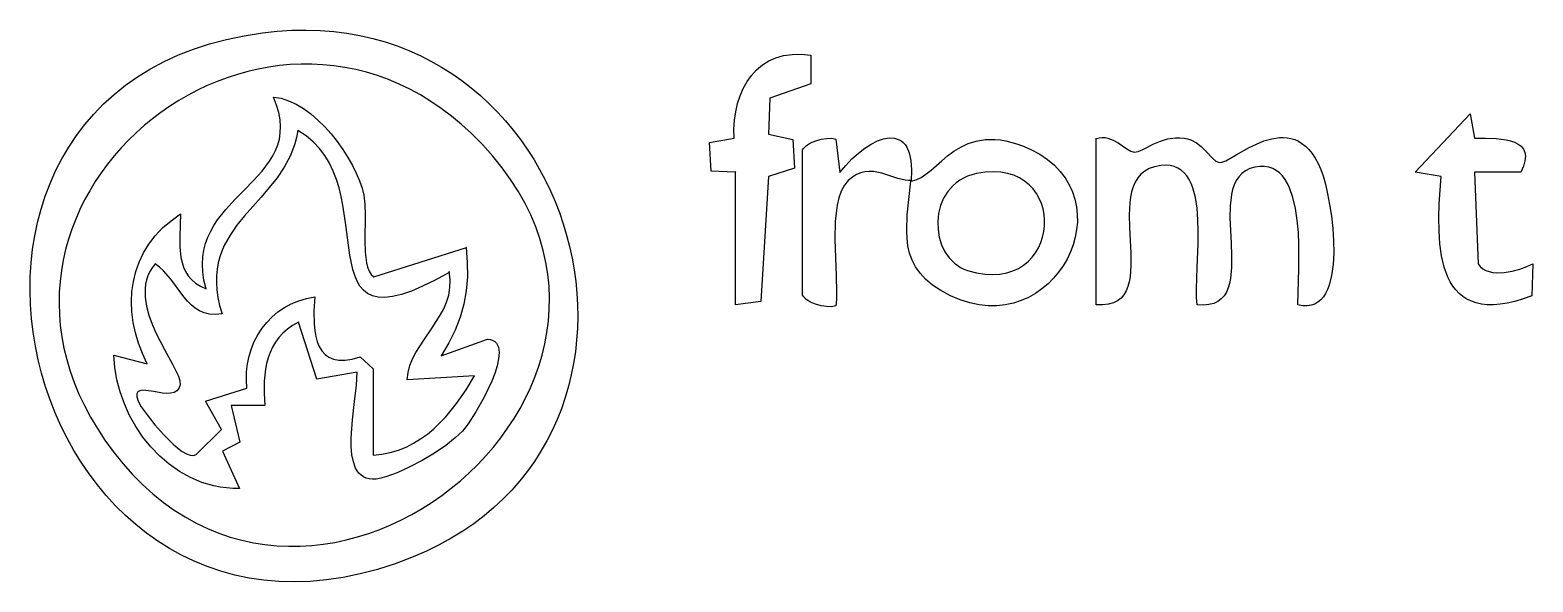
# Model space of a CAD drawing. Header units: millimetres. Extents: x 175 to 239, y 0 to 181.
# Drawn here: x 183.76 to 194.39, y 109.76 to 113.66 of the extents above; entities that cross this region are included whole.
import ezdxf

# ---------------------------------------------------------------- set-up
doc = ezdxf.new("R2010")
doc.units = ezdxf.units.MM
doc.layers.get('0').update_dxf_attribs({"linetype": 'CONTINUOUS'})

msp = doc.modelspace()

# ---------------------------------------------------------------- linework, layer by layer
at = {"color": 5}
for points in [[(185.407542, 113.643815), (185.512507, 113.655188), (185.61538, 113.661614), (185.716128, 113.663226), (185.814716, 113.660158), (185.911109, 113.652541), (186.005273, 113.64051), (186.097173, 113.624197), (186.186775, 113.603735), (186.274045, 113.579257), (186.358947, 113.550896), (186.441449, 113.518785), (186.521514, 113.483057), (186.599108, 113.443846), (186.674198, 113.401283), (186.746749, 113.355502), (186.816725, 113.306636), (186.884093, 113.254819), (186.948818, 113.200182), (187.010866, 113.142859), (187.070202, 113.082983), (187.126792, 113.020687), (187.180601, 112.956104), (187.231595, 112.889367), (187.279739, 112.820609), (187.324999, 112.749962), (187.367341, 112.677561), (187.406729, 112.603537), (187.443129, 112.528024), (187.476508, 112.451155), (187.506829, 112.373063), (187.53406, 112.293881), (187.558165, 112.213741), (187.57911, 112.132777), (187.596861, 112.051122), (187.611383, 111.968909), (187.622641, 111.88627), (187.630601, 111.803339), (187.635229, 111.720248), (187.63649, 111.637132), (187.63435, 111.554122), (187.628774, 111.471352), (187.619728, 111.388954), (187.607176, 111.307062), (187.591086, 111.225808), (187.571421, 111.145326), (187.548149, 111.065749), (187.521234, 110.987209), (187.490641, 110.90984), (187.456337, 110.833775), (187.418287, 110.759146), (187.376456, 110.686086), (187.33081, 110.614729), (187.281315, 110.545207), (187.227935, 110.477654), (187.170637, 110.412202), (187.109386, 110.348985), (187.044148, 110.288135), (186.974887, 110.229786), (186.90157, 110.17407), (186.824162, 110.12112), (186.742629, 110.07107), (186.656936, 110.024052), (186.567048, 109.9802), (186.472932, 109.939646), (186.345605, 109.891749), (186.220639, 109.85176), (186.098089, 109.81946), (185.978012, 109.794628), (185.860462, 109.777045), (185.745496, 109.766488), (185.63317, 109.76274), (185.523539, 109.765579), (185.416659, 109.774784), (185.312586, 109.790137), (185.211375, 109.811417), (185.113084, 109.838404), (185.017766, 109.870876), (184.925479, 109.908615), (184.836277, 109.951401), (184.750217, 109.999011), (184.667355, 110.051228), (184.587746, 110.10783), (184.511446, 110.168598), (184.438511, 110.23331), (184.368996, 110.301747), (184.302958, 110.373689), (184.240453, 110.448916), (184.181535, 110.527207), (184.126261, 110.608342), (184.074687, 110.692101), (184.026868, 110.778264), (183.982861, 110.86661), (183.94272, 110.95692), (183.906502, 111.048973), (183.874263, 111.142549), (183.846058, 111.237428), (183.821944, 111.333389), (183.801975, 111.430213), (183.786208, 111.527679), (183.774699, 111.625567), (183.767503, 111.723657), (183.764677, 111.821729), (183.766275, 111.919562), (183.772354, 112.016936), (183.782969, 112.113632), (183.798177, 112.209428), (183.818033, 112.304105), (183.842593, 112.397443), (183.871913, 112.489221), (183.906048, 112.579219), (183.945055, 112.667217), (183.988988, 112.752995), (184.037905, 112.836333), (184.09186, 112.91701), (184.15091, 112.994806), (184.21511, 113.069501), (184.284516, 113.140875), (184.359184, 113.208707), (184.43917, 113.272778), (184.524529, 113.332867), (184.615317, 113.388755), (184.711591, 113.44022), (184.813405, 113.487043), (184.920816, 113.529003), (185.033879, 113.56588), (185.152651, 113.597455), (185.277187, 113.623507), (185.407542, 113.643815)], [(188.74835, 112.659564), (188.579017, 112.66662), (188.568433, 112.867703), (188.741295, 112.899453), (188.740885, 112.963081), (188.74496, 113.025323), (188.753542, 113.085706), (188.766651, 113.143752), (188.784307, 113.198987), (188.806531, 113.250936), (188.833344, 113.299123), (188.864767, 113.343072), (188.90082, 113.382308), (188.941524, 113.416356), (188.986899, 113.44474), (189.036967, 113.466985), (189.091747, 113.482615), (189.151261, 113.491156), (189.21553, 113.492131), (189.284573, 113.485065), (189.284573, 113.283981), (188.995295, 113.181676), (188.984711, 112.927676), (189.157573, 112.88887), (189.168156, 112.687787), (188.984711, 112.627814), (188.931795, 111.745869), (188.751878, 111.721175), (188.751878, 112.663092)], [(186.885682, 112.931203), (186.8156, 112.995394), (186.744331, 113.054737), (186.671978, 113.109314), (186.598647, 113.159207), (186.524441, 113.204498), (186.449464, 113.24527), (186.373822, 113.281604), (186.297618, 113.313582), (186.220956, 113.341286), (186.143942, 113.364799), (186.066679, 113.384202), (185.989271, 113.399578), (185.911823, 113.411009), (185.83444, 113.418575), (185.757225, 113.422361), (185.680284, 113.422447), (185.603719, 113.418915), (185.527636, 113.411849), (185.452139, 113.401329), (185.377332, 113.387438), (185.30332, 113.370257), (185.230206, 113.34987), (185.158096, 113.326357), (185.087093, 113.299801), (185.017302, 113.270284), (184.948827, 113.237889), (184.881772, 113.202696), (184.816243, 113.164788), (184.752342, 113.124247), (184.690175, 113.081156), (184.629845, 113.035595), (184.571458, 112.987648), (184.515117, 112.937396), (184.460927, 112.884921), (184.408992, 112.830306), (184.359416, 112.773631), (184.312304, 112.714981), (184.267759, 112.654435), (184.225887, 112.592078), (184.186792, 112.527989), (184.150578, 112.462252), (184.117349, 112.394949), (184.08721, 112.326161), (184.060264, 112.255971), (184.036617, 112.184461), (184.016372, 112.111712), (183.999635, 112.037807), (183.986508, 111.962828), (183.977097, 111.886856), (183.971506, 111.809975), (183.969839, 111.732265), (183.972201, 111.653809), (183.978695, 111.574689), (183.989426, 111.494988), (184.004499, 111.414786), (184.024018, 111.334166), (184.048087, 111.253211), (184.076811, 111.172001), (184.110293, 111.09062), (184.148638, 111.009149), (184.19195, 110.92767), (184.240335, 110.846265), (184.293895, 110.765017), (184.352736, 110.684007), (184.419933, 110.600133), (184.489141, 110.522397), (184.560219, 110.450685), (184.633027, 110.384884), (184.707427, 110.324878), (184.783278, 110.270554), (184.86044, 110.221798), (184.938774, 110.178494), (185.018141, 110.140529), (185.0984, 110.107789), (185.179412, 110.080159), (185.261038, 110.057526), (185.343136, 110.039774), (185.425569, 110.026789), (185.508195, 110.018458), (185.590876, 110.014666), (185.673472, 110.015299), (185.755843, 110.020242), (185.837849, 110.029382), (185.919351, 110.042603), (186.000209, 110.059793), (186.080283, 110.080835), (186.159434, 110.105618), (186.237521, 110.134025), (186.314406, 110.165943), (186.389949, 110.201257), (186.464009, 110.239854), (186.536447, 110.281619), (186.607124, 110.326437), (186.6759, 110.374195), (186.742635, 110.424779), (186.807189, 110.478073), (186.869423, 110.533964), (186.929197, 110.592338), (186.986371, 110.653079), (187.040806, 110.716075), (187.092362, 110.781211), (187.1409, 110.848371), (187.186278, 110.917444), (187.228359, 110.988313), (187.267002, 111.060865), (187.302068, 111.134985), (187.333416, 111.210559), (187.360908, 111.287474), (187.384403, 111.365614), (187.403761, 111.444866), (187.418844, 111.525114), (187.429512, 111.606246), (187.435624, 111.688147), (187.437041, 111.770702), (187.433623, 111.853797), (187.425231, 111.937318), (187.411725, 112.02115), (187.392965, 112.10518), (187.368812, 112.189294), (187.339126, 112.273376), (187.303767, 112.357312), (187.262595, 112.44099), (187.215472, 112.524293), (187.162256, 112.607108), (187.102809, 112.689321), (187.036991, 112.770818), (186.964662, 112.851483), (186.885682, 112.931203)], [(186.846877, 112.126869), (186.855937, 112.019892), (186.856523, 111.917959), (186.848427, 111.820159), (186.831442, 111.725584), (186.805363, 111.633325), (186.769982, 111.542471), (186.725092, 111.452113), (186.670488, 111.361341), (186.998571, 111.477758), (187.018781, 111.475205), (187.035851, 111.469654), (187.049931, 111.461291), (187.061169, 111.4503), (187.069711, 111.436868), (187.075706, 111.42118), (187.080647, 111.383776), (187.077175, 111.339571), (187.066474, 111.290048), (187.049726, 111.236691), (187.028116, 111.180983), (186.975041, 111.068446), (186.916716, 110.9643), (186.862607, 110.880412), (186.822182, 110.828646), (186.771071, 110.78038), (186.703009, 110.727608), (186.622876, 110.673431), (186.53555, 110.620948), (186.445908, 110.573261), (186.35883, 110.53347), (186.279193, 110.504676), (186.24369, 110.495372), (186.211876, 110.489979), (186.185429, 110.488781), (186.161575, 110.491016), (186.140197, 110.496502), (186.12118, 110.505055), (186.104409, 110.516491), (186.089767, 110.530628), (186.077139, 110.547281), (186.06641, 110.566268), (186.050185, 110.610506), (186.040165, 110.661876), (186.035428, 110.71891), (186.035046, 110.780139), (186.043652, 110.909317), (186.058583, 111.037667), (186.072439, 111.15345), (186.07782, 111.244924), (185.79207, 111.195535), (185.661542, 111.597702), (185.620286, 111.574459), (185.583669, 111.548513), (185.551456, 111.520056), (185.523408, 111.489278), (185.499287, 111.456372), (185.478856, 111.421527), (185.461876, 111.384936), (185.448112, 111.346789), (185.437323, 111.307278), (185.429274, 111.266594), (185.420441, 111.182472), (185.41971, 111.095951), (185.425181, 111.008563), (185.185292, 111.008563), (185.248792, 110.751035), (185.12532, 110.687535), (185.245264, 110.422951), (185.19899, 110.423411), (185.153464, 110.426708), (185.108729, 110.432747), (185.064831, 110.441431), (184.979722, 110.466344), (184.898494, 110.500673), (184.821504, 110.543642), (184.749108, 110.594476), (184.681663, 110.6524), (184.619524, 110.716639), (184.56305, 110.786418), (184.512595, 110.860961), (184.468518, 110.939494), (184.431174, 111.021241), (184.40092, 111.105427), (184.378112, 111.191277), (184.363108, 111.278016), (184.356264, 111.364869), (184.592625, 111.304897), (184.559119, 111.376934), (184.531447, 111.449921), (184.509738, 111.523488), (184.494123, 111.597261), (184.484729, 111.670869), (184.481686, 111.74394), (184.485123, 111.816101), (184.49517, 111.88698), (184.511955, 111.956206), (184.535608, 112.023406), (184.566259, 112.088209), (184.604035, 112.150241), (184.649067, 112.209131), (184.701483, 112.264508), (184.761413, 112.315998), (184.828986, 112.363231), (184.824356, 112.207126), (184.824521, 112.130066), (184.831632, 112.056314), (184.839032, 112.021298), (184.849657, 111.987853), (184.864002, 111.956227), (184.882564, 111.926668), (184.905839, 111.899424), (184.934323, 111.874743), (184.968513, 111.852874), (185.008903, 111.834064), (184.994289, 111.89518), (184.985881, 111.952992), (184.983247, 112.007708), (184.985959, 112.059538), (184.993584, 112.108692), (185.005694, 112.155378), (185.021858, 112.199805), (185.041645, 112.242184), (185.064626, 112.282723), (185.090371, 112.321631), (185.148429, 112.395394), (185.212379, 112.465147), (185.278778, 112.532564), (185.344185, 112.59932), (185.405158, 112.667088), (185.458256, 112.737544), (185.480776, 112.774303), (185.500036, 112.812361), (185.515607, 112.851929), (185.527058, 112.893214), (185.533958, 112.936427), (185.535879, 112.981777), (185.532389, 113.029474), (185.523058, 113.079725), (185.507456, 113.132741), (185.485153, 113.188731), (185.538872, 113.180772), (185.592606, 113.164085), (185.645958, 113.139533), (185.698529, 113.107978), (185.749922, 113.070285), (185.799739, 113.027315), (185.847582, 112.979932), (185.893053, 112.928999), (185.935754, 112.875378), (185.975287, 112.819934), (186.011255, 112.763528), (186.043259, 112.707024), (186.070902, 112.651285), (186.093785, 112.597174), (186.111511, 112.545553), (186.123682, 112.497286), (186.131488, 112.431912), (186.133218, 112.353309), (186.131178, 112.178904), (186.133776, 112.094348), (186.143029, 112.019052), (186.151147, 111.986633), (186.162122, 111.958638), (186.176353, 111.93577), (186.194237, 111.91873), (186.850404, 112.126869)], [(193.980049, 112.899453), (194.054621, 112.899998), (194.129483, 112.897193), (194.199632, 112.888353), (194.231376, 112.88083), (194.260066, 112.87079), (194.285077, 112.857898), (194.305783, 112.841817), (194.321559, 112.822212), (194.331779, 112.798746), (194.33582, 112.771085), (194.333054, 112.738891), (194.322857, 112.70183), (194.304604, 112.659564), (193.976521, 112.659564), (194.001215, 112.010453), (194.017239, 111.991307), (194.035976, 111.976015), (194.05708, 111.9643), (194.080205, 111.955882), (194.105003, 111.950482), (194.13113, 111.947821), (194.185983, 111.949598), (194.241993, 111.958983), (194.296391, 111.973742), (194.346407, 111.991642), (194.389271, 112.010453), (194.382216, 111.784675), (194.32034, 111.762673), (194.262299, 111.745503), (194.207978, 111.732993), (194.157264, 111.724971), (194.110044, 111.721267), (194.066204, 111.72171), (194.025629, 111.726127), (193.988207, 111.734349), (193.953823, 111.746203), (193.922364, 111.761519), (193.893716, 111.780126), (193.867766, 111.801852), (193.8444, 111.826526), (193.823503, 111.853977), (193.804964, 111.884034), (193.788667, 111.916526), (193.762346, 111.988128), (193.743632, 112.067414), (193.731616, 112.153015), (193.725387, 112.243562), (193.724037, 112.337684), (193.726655, 112.434014), (193.74016, 112.627814), (193.556715, 112.659564), (193.944771, 113.072315), (193.976521, 112.899453)], [(186.726932, 111.95048), (186.628288, 111.896114), (186.539667, 111.852398), (186.460487, 111.818819), (186.390167, 111.794865), (186.328125, 111.780025), (186.273781, 111.773786), (186.226553, 111.775635), (186.185859, 111.785061), (186.151118, 111.80155), (186.121749, 111.824592), (186.09717, 111.853674), (186.076801, 111.888283), (186.060059, 111.927907), (186.046363, 111.972034), (186.025786, 112.071748), (185.995607, 112.302673), (185.976703, 112.425688), (185.964263, 112.487291), (185.949056, 112.548274), (185.930501, 112.608125), (185.908015, 112.666333), (185.881018, 112.722384), (185.848928, 112.775767), (185.811164, 112.82597), (185.767145, 112.872479), (185.716289, 112.914783), (185.658015, 112.95237), (185.648747, 112.904251), (185.636335, 112.858339), (185.621044, 112.814461), (185.603141, 112.772446), (185.560563, 112.693324), (185.51073, 112.619601), (185.45577, 112.549909), (185.397813, 112.482879), (185.281424, 112.351324), (185.22725, 112.284062), (185.178595, 112.213982), (185.137588, 112.139717), (185.120618, 112.100587), (185.106358, 112.059897), (185.095075, 112.017475), (185.087034, 111.973152), (185.082503, 111.926755), (185.081746, 111.878113), (185.085031, 111.827055), (185.092622, 111.77341), (185.104787, 111.717007), (185.121792, 111.657675), (185.075361, 111.653459), (185.033618, 111.656193), (184.99604, 111.665139), (184.962105, 111.679558), (184.931291, 111.69871), (184.903076, 111.721857), (184.876939, 111.748259), (184.852358, 111.777178), (184.759147, 111.903241), (184.708304, 111.962159), (184.679997, 111.988004), (184.649069, 112.010453), (184.628519, 111.983514), (184.611712, 111.955674), (184.59844, 111.927026), (184.588498, 111.89766), (184.581679, 111.86767), (184.577779, 111.837145), (184.577907, 111.774863), (184.587234, 111.711547), (184.604111, 111.647932), (184.626889, 111.584751), (184.65392, 111.522737), (184.714147, 111.405149), (184.771605, 111.301038), (184.813104, 111.216275), (184.823749, 111.182983), (184.825458, 111.15673), (184.817247, 111.130734), (184.802597, 111.112805), (184.782593, 111.101749), (184.75832, 111.096372), (184.730865, 111.09548), (184.701311, 111.097881), (184.64025, 111.107782), (184.583819, 111.116526), (184.560053, 111.117479), (184.5407, 111.114562), (184.526846, 111.10658), (184.519575, 111.092341), (184.519973, 111.07065), (184.529125, 111.040313), (184.551194, 111.001232), (184.59257, 110.942638), (184.647753, 110.873129), (184.711246, 110.801306), (184.777551, 110.735766), (184.810039, 110.70804), (184.841168, 110.68511), (184.870251, 110.66805), (184.8966, 110.657935), (184.919528, 110.65584), (184.938347, 110.662841), (185.118264, 110.83923), (185.005375, 111.040313), (185.298181, 111.132035), (185.294229, 111.190523), (185.295501, 111.248039), (185.301847, 111.304273), (185.313119, 111.358916), (185.329165, 111.411657), (185.349837, 111.462186), (185.374983, 111.510193), (185.404455, 111.555369), (185.438103, 111.597403), (185.475776, 111.635984), (185.517324, 111.670804), (185.562599, 111.701551), (185.61145, 111.727917), (185.663726, 111.74959), (185.71928, 111.766261), (185.777959, 111.777619), (185.771496, 111.678979), (185.772557, 111.584473), (185.776814, 111.540166), (185.784036, 111.498566), (185.794587, 111.460233), (185.808827, 111.425723), (185.827119, 111.395596), (185.849824, 111.370409), (185.877304, 111.35072), (185.90992, 111.337088), (185.948035, 111.33007), (185.99201, 111.330225), (186.042207, 111.338111), (186.098987, 111.354286), (186.190709, 111.269619), (186.190709, 110.659313), (186.252353, 110.665031), (186.311625, 110.676614), (186.368551, 110.693644), (186.423157, 110.715702), (186.475468, 110.74237), (186.525511, 110.773228), (186.573311, 110.807859), (186.618894, 110.845844), (186.662286, 110.886764), (186.703512, 110.930201), (186.742599, 110.975736), (186.779573, 111.02295), (186.847283, 111.120742), (186.906849, 111.22023), (186.430598, 111.192008), (186.436949, 111.243548), (186.449987, 111.292618), (186.468627, 111.339642), (186.491783, 111.385043), (186.547305, 111.472673), (186.607869, 111.558897), (186.664796, 111.647105), (186.689182, 111.693013), (186.709403, 111.740688), (186.724374, 111.790554), (186.733009, 111.843035), (186.734224, 111.898554), (186.726932, 111.957536)], [(189.997184, 112.599592), (189.974635, 112.598933), (189.950731, 112.601762), (189.899399, 112.614971), (189.7864, 112.651186), (189.726882, 112.662534), (189.696839, 112.663968), (189.666786, 112.661604), (189.636857, 112.654713), (189.607186, 112.642566), (189.577907, 112.624435), (189.549156, 112.599592), (189.521733, 112.565967), (189.499933, 112.525226), (189.483176, 112.478274), (189.470884, 112.426014), (189.462478, 112.369352), (189.457379, 112.309191), (189.454788, 112.181991), (189.463828, 111.9254), (189.466198, 111.810479), (189.46482, 111.759526), (189.460962, 111.714119), (189.431561, 111.708214), (189.395753, 111.708552), (189.35672, 111.714429), (189.317646, 111.725143), (189.281713, 111.739992), (189.252106, 111.758271), (189.232008, 111.77928), (189.226519, 111.790587), (189.224601, 111.802314), (189.224601, 112.804203), (189.226557, 112.81593), (189.232152, 112.827237), (189.252602, 112.848245), (189.282644, 112.866525), (189.318969, 112.881373), (189.35827, 112.892088), (189.397241, 112.897965), (189.432574, 112.898303), (189.460962, 112.892398), (189.489184, 112.656037), (189.53132, 112.70629), (189.57525, 112.752141), (189.620285, 112.792989), (189.665738, 112.828236), (189.710924, 112.857282), (189.755153, 112.879527), (189.797738, 112.894372), (189.837993, 112.901217), (189.875231, 112.899464), (189.908763, 112.888512), (189.923924, 112.879399), (189.937902, 112.867762), (189.95061, 112.853525), (189.961962, 112.836615), (189.980254, 112.794471), (189.992093, 112.740731), (189.996789, 112.674795), (189.993657, 112.596064), (190.0289, 112.604723), (190.063606, 112.621675), (190.098395, 112.645294), (190.133886, 112.673951), (190.209458, 112.73987), (190.250778, 112.773875), (190.295282, 112.806408), (190.343589, 112.83584), (190.39632, 112.860544), (190.454094, 112.878892), (190.517532, 112.889256), (190.587254, 112.890008), (190.624665, 112.886271), (190.66388, 112.87952), (190.704976, 112.869553), (190.74803, 112.856165), (190.79312, 112.839153), (190.840324, 112.818314), (190.902553, 112.785172), (190.957736, 112.748183), (191.006062, 112.707736), (191.047719, 112.664222), (191.082896, 112.618031), (191.111781, 112.569554), (191.134563, 112.51918), (191.15143, 112.4673), (191.162572, 112.414304), (191.168177, 112.360581), (191.168433, 112.306523), (191.163529, 112.252519), (191.153654, 112.198959), (191.138997, 112.146234), (191.119745, 112.094734), (191.096088, 112.044849), (191.068214, 111.996968), (191.036312, 111.951483), (191.000571, 111.908783), (190.961178, 111.869259), (190.918323, 111.8333), (190.872195, 111.801297), (190.822981, 111.773641), (190.770871, 111.75072), (190.716053, 111.732925), (190.658716, 111.720648), (190.599048, 111.714276), (190.537238, 111.714202), (190.473475, 111.720814), (190.407947, 111.734504), (190.340843, 111.755661), (190.272351, 111.784675), (190.203178, 111.821537), (190.144614, 111.860632), (190.095858, 111.901877), (190.056109, 111.945189), (190.024567, 111.990485), (190.00043, 112.037683), (189.982897, 112.0867), (189.971167, 112.137453), (189.96444, 112.18986), (189.961914, 112.243837), (189.966261, 112.356175), (189.990129, 112.596064)], [(191.302463, 112.895926), (191.323419, 112.901871), (191.343935, 112.904132), (191.363987, 112.903158), (191.383547, 112.899398), (191.421092, 112.885322), (191.456363, 112.865498), (191.519256, 112.823), (191.546466, 112.807517), (191.570575, 112.800676), (191.599045, 112.80492), (191.631649, 112.818094), (191.709922, 112.858002), (191.755921, 112.878121), (191.806715, 112.893941), (191.862471, 112.902154), (191.892261, 112.902375), (191.923353, 112.899453), (191.947559, 112.894722), (191.969992, 112.887396), (192.010059, 112.866491), (192.044586, 112.839798), (192.074606, 112.810377), (192.125263, 112.755586), (192.147966, 112.736335), (192.170297, 112.726592), (192.190704, 112.728518), (192.218294, 112.739518), (192.291675, 112.780391), (192.383742, 112.832508), (192.43469, 112.857564), (192.487798, 112.879169), (192.542228, 112.895233), (192.597145, 112.90367), (192.624524, 112.904376), (192.65171, 112.902392), (192.678599, 112.897457), (192.705087, 112.889311), (192.731068, 112.877692), (192.756438, 112.862339), (192.781092, 112.842992), (192.804926, 112.819389), (192.827835, 112.79127), (192.849714, 112.758373), (192.870459, 112.720438), (192.889964, 112.677203), (192.90566, 112.632283), (192.92177, 112.574484), (192.937465, 112.506144), (192.951921, 112.429597), (192.96431, 112.34718), (192.973804, 112.261228), (192.979578, 112.174078), (192.980805, 112.088064), (192.976657, 112.005523), (192.966308, 111.92879), (192.948931, 111.860202), (192.937348, 111.829691), (192.923699, 111.802093), (192.907879, 111.777699), (192.889785, 111.7568), (192.869315, 111.73969), (192.846363, 111.726659), (192.820828, 111.718), (192.792606, 111.714005), (192.761593, 111.714966), (192.727687, 111.721175), (192.735348, 111.976994), (192.734942, 112.146761), (192.730767, 112.234242), (192.722836, 112.320456), (192.710316, 112.403157), (192.692374, 112.480095), (192.66818, 112.549024), (192.653478, 112.579782), (192.636901, 112.607695), (192.618345, 112.632481), (192.597706, 112.65386), (192.574879, 112.671551), (192.549761, 112.685272), (192.522248, 112.694742), (192.492236, 112.699682), (192.45962, 112.699809), (192.424297, 112.694842), (192.388251, 112.68446), (192.357264, 112.669412), (192.33098, 112.650037), (192.309045, 112.62667), (192.291102, 112.599651), (192.276795, 112.569315), (192.265768, 112.536), (192.257665, 112.500042), (192.248808, 112.421551), (192.247378, 112.336538), (192.255405, 112.157738), (192.259168, 112.069345), (192.258967, 111.985221), (192.251956, 111.908063), (192.245006, 111.872939), (192.235286, 111.840568), (192.222439, 111.811287), (192.20611, 111.785434), (192.185943, 111.763346), (192.161581, 111.745359), (192.13267, 111.731812), (192.098852, 111.72304), (192.059772, 111.719382), (192.015075, 111.721175), (192.011253, 111.772885), (192.010955, 111.83538), (192.016508, 111.984601), (192.022888, 112.152591), (192.023624, 112.238547), (192.021249, 112.323102), (192.014656, 112.404227), (192.002741, 112.479889), (191.984398, 112.548058), (191.97247, 112.578698), (191.95852, 112.606703), (191.94241, 112.631819), (191.924002, 112.653793), (191.903157, 112.67237), (191.879738, 112.687297), (191.853605, 112.69832), (191.824621, 112.705185), (191.792648, 112.707638), (191.757547, 112.705425), (191.71428, 112.697215), (191.676821, 112.684062), (191.644776, 112.666315), (191.617752, 112.644323), (191.595355, 112.618435), (191.577193, 112.588998), (191.562872, 112.556363), (191.551999, 112.520878), (191.544179, 112.482892), (191.53902, 112.442754), (191.535111, 112.357415), (191.537124, 112.267653), (191.541911, 112.176258), (191.546327, 112.086021), (191.547224, 111.999732), (191.541454, 111.920181), (191.535086, 111.883804), (191.525871, 111.850159), (191.513416, 111.819594), (191.497327, 111.792457), (191.477212, 111.769098), (191.452676, 111.749865), (191.423327, 111.735108), (191.388771, 111.725174), (191.348614, 111.720414), (191.302463, 111.721175), (191.302463, 112.899453)], [(190.455796, 112.648981), (190.422843, 112.64074), (190.392102, 112.630017), (190.363551, 112.616974), (190.337167, 112.601776), (190.312932, 112.584586), (190.290821, 112.565567), (190.252893, 112.522697), (190.223213, 112.474474), (190.20161, 112.422204), (190.187913, 112.367195), (190.181952, 112.310755), (190.183557, 112.254191), (190.192556, 112.19881), (190.20878, 112.14592), (190.232058, 112.096828), (190.262218, 112.052842), (190.299092, 112.015269), (190.342508, 111.985416), (190.366616, 111.973794), (190.392296, 111.964592), (190.455225, 111.948322), (190.514358, 111.938907), (190.569682, 111.935904), (190.621181, 111.93887), (190.668844, 111.947363), (190.712656, 111.960941), (190.752605, 111.97916), (190.788675, 112.001578), (190.820854, 112.027753), (190.849129, 112.057243), (190.873485, 112.089605), (190.893909, 112.124396), (190.910388, 112.161174), (190.922907, 112.199496), (190.931454, 112.238921), (190.936015, 112.279005), (190.936576, 112.319306), (190.933124, 112.359382), (190.925645, 112.398789), (190.914125, 112.437087), (190.898551, 112.473831), (190.87891, 112.50858), (190.855188, 112.540892), (190.82737, 112.570322), (190.795445, 112.596431), (190.759398, 112.618773), (190.719215, 112.636909), (190.674884, 112.650393), (190.626389, 112.658786), (190.573719, 112.661643), (190.516859, 112.658522), (190.455796, 112.648981)]]:
    msp.add_lwpolyline(points, close=True, dxfattribs=at)

doc.saveas('drawing.dxf')
